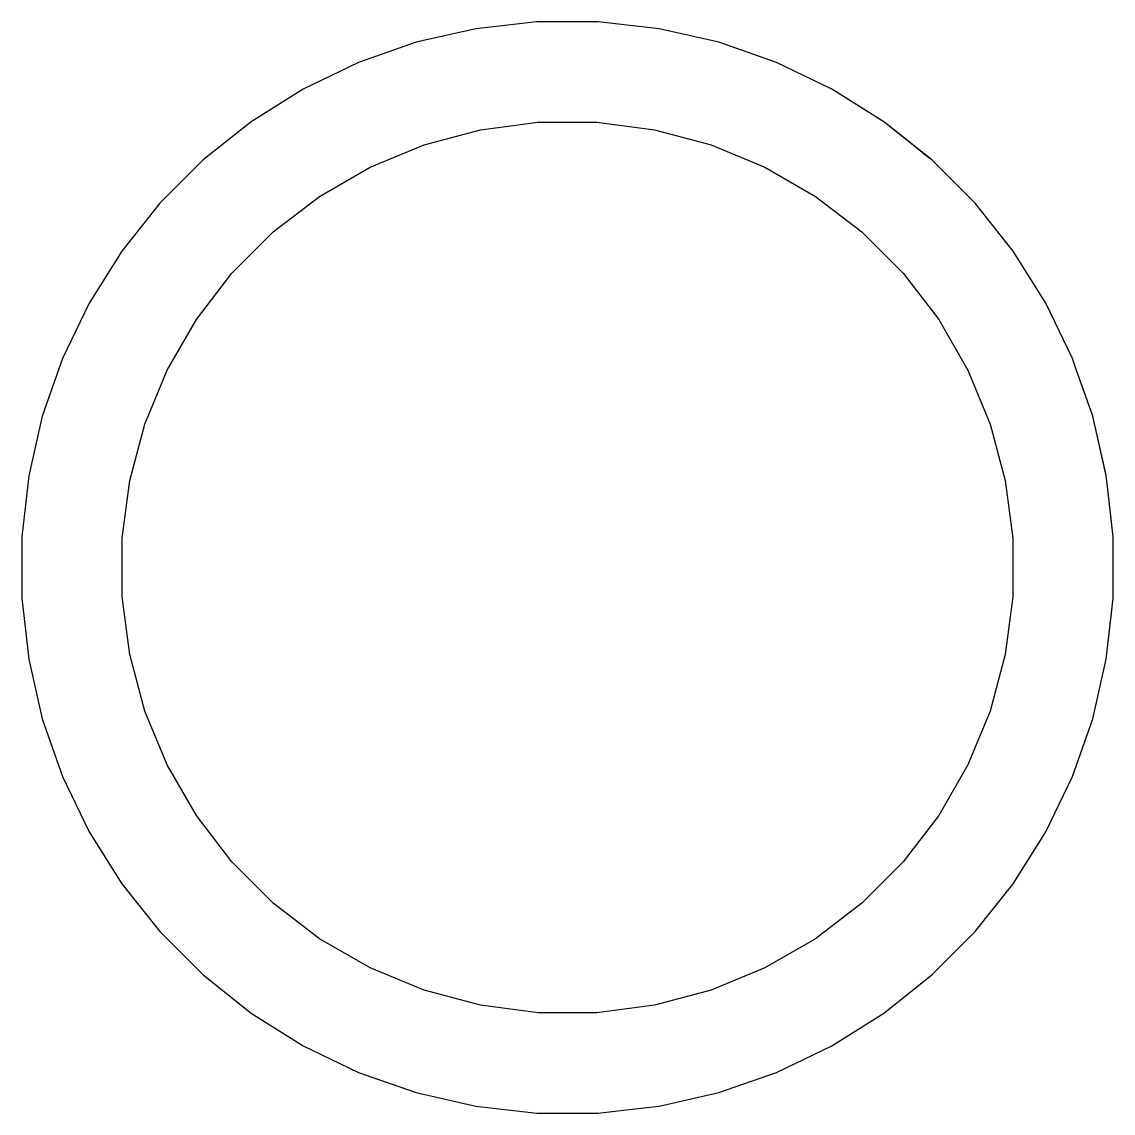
# Model space of a CAD drawing. Header units: inches. Extents: x 6.57 to 9.79, y -8.72 to -3.17.
# Drawn here: x 6.8508 to 7.0673, y -8.0409 to -7.8243 of the extents above; entities that cross this region are included whole.
import ezdxf

# ---------------------------------------------------------------- set-up
doc = ezdxf.new("R2010")
doc.units = ezdxf.units.IN
doc.header["$MEASUREMENT"] = 0
doc.layers.add('In2.Cu', color=33, linetype='CONTINUOUS', true_color=0xce7d2c)

msp = doc.modelspace()

# ---------------------------------------------------------------- linework, layer by layer
at = {"layer": 'In2.Cu', "linetype": 'CONTINUOUS'}
for p, q in [((6.95297, -7.82433), (6.94089, -7.82569)), ((6.95297, -7.82433), (6.94089, -7.82569)), ((6.95297, -7.82433), (6.94089, -7.82569)), ((6.95297, -7.82433), (6.94089, -7.82569)), ((6.96513, -7.82433), (6.95297, -7.82433)), ((6.95297, -7.82433), (6.95297, -7.82433)), ((6.96513, -7.82433), (6.95297, -7.82433)), ((6.95297, -7.82433), (6.95297, -7.82433)), ((6.96513, -7.82433), (6.95297, -7.82433)), ((6.95297, -7.82433), (6.95297, -7.82433)), ((6.96513, -7.82433), (6.95297, -7.82433)), ((6.95297, -7.82433), (6.95297, -7.82433)), ((6.97722, -7.82569), (6.96513, -7.82433)), ((6.96513, -7.82433), (6.96513, -7.82433)), ((6.97722, -7.82569), (6.96513, -7.82433)), ((6.96513, -7.82433), (6.96513, -7.82433)), ((6.97722, -7.82569), (6.96513, -7.82433)), ((6.96513, -7.82433), (6.96513, -7.82433)), ((6.97722, -7.82569), (6.96513, -7.82433)), ((6.96513, -7.82433), (6.96513, -7.82433)), ((6.94088, -7.82569), (6.92903, -7.82839)), ((6.94088, -7.82569), (6.92903, -7.82839)), ((6.94088, -7.82569), (6.92903, -7.82839)), ((6.94088, -7.82569), (6.92903, -7.82839)), ((6.94089, -7.82569), (6.94088, -7.82569)), ((6.94089, -7.82569), (6.94088, -7.82569)), ((6.94089, -7.82569), (6.94088, -7.82569)), ((6.94089, -7.82569), (6.94088, -7.82569)), ((6.98908, -7.82839), (6.97722, -7.82569)), ((6.97722, -7.82569), (6.97722, -7.82569)), ((6.98908, -7.82839), (6.97722, -7.82569)), ((6.97722, -7.82569), (6.97722, -7.82569)), ((6.98908, -7.82839), (6.97722, -7.82569)), ((6.97722, -7.82569), (6.97722, -7.82569)), ((6.98908, -7.82839), (6.97722, -7.82569)), ((6.97722, -7.82569), (6.97722, -7.82569)), ((6.92903, -7.82839), (6.91755, -7.83241)), ((6.92903, -7.82839), (6.91755, -7.83241)), ((6.92903, -7.82839), (6.91755, -7.83241)), ((6.92903, -7.82839), (6.91755, -7.83241)), ((6.92903, -7.82839), (6.92903, -7.82839)), ((6.92903, -7.82839), (6.92903, -7.82839)), ((6.92903, -7.82839), (6.92903, -7.82839)), ((6.92903, -7.82839), (6.92903, -7.82839)), ((7.00056, -7.83241), (6.98908, -7.82839)), ((6.98908, -7.82839), (6.98908, -7.82839)), ((7.00056, -7.83241), (6.98908, -7.82839)), ((6.98908, -7.82839), (6.98908, -7.82839)), ((7.00056, -7.83241), (6.98908, -7.82839)), ((6.98908, -7.82839), (6.98908, -7.82839)), ((7.00056, -7.83241), (6.98908, -7.82839)), ((6.98908, -7.82839), (6.98908, -7.82839)), ((6.91755, -7.83241), (6.90659, -7.83769)), ((6.91755, -7.83241), (6.90659, -7.83769)), ((6.91755, -7.83241), (6.90659, -7.83769)), ((6.91755, -7.83241), (6.90659, -7.83769)), ((6.91755, -7.83241), (6.91755, -7.83241)), ((6.91755, -7.83241), (6.91755, -7.83241)), ((6.91755, -7.83241), (6.91755, -7.83241)), ((6.91755, -7.83241), (6.91755, -7.83241)), ((7.01152, -7.83769), (7.00056, -7.83241)), ((7.00056, -7.83241), (7.00056, -7.83241)), ((7.01152, -7.83769), (7.00056, -7.83241)), ((7.00056, -7.83241), (7.00056, -7.83241)), ((7.01152, -7.83769), (7.00056, -7.83241)), ((7.00056, -7.83241), (7.00056, -7.83241)), ((7.01152, -7.83769), (7.00056, -7.83241)), ((7.00056, -7.83241), (7.00056, -7.83241)), ((6.90659, -7.83769), (6.89629, -7.84416)), ((6.90659, -7.83769), (6.89629, -7.84416)), ((6.90659, -7.83769), (6.89629, -7.84416)), ((6.90659, -7.83769), (6.89629, -7.84416)), ((7.02181, -7.84416), (7.01152, -7.83769)), ((7.01152, -7.83769), (7.01152, -7.83769)), ((7.02181, -7.84416), (7.01152, -7.83769)), ((7.01152, -7.83769), (7.01152, -7.83769)), ((7.01187, -7.83791), (7.01152, -7.83769)), ((7.01205, -7.83802), (7.01152, -7.83769)), ((7.02181, -7.84416), (7.01187, -7.83791)), ((7.02181, -7.84416), (7.01205, -7.83802)), ((6.89629, -7.84416), (6.88678, -7.85174)), ((6.89629, -7.84416), (6.88678, -7.85174)), ((6.89629, -7.84416), (6.88678, -7.85174)), ((6.89629, -7.84416), (6.88678, -7.85174)), ((6.94177, -7.84573), (6.95326, -7.84422)), ((6.94177, -7.84573), (6.95326, -7.84422)), ((6.94177, -7.84573), (6.95326, -7.84422)), ((6.94177, -7.84573), (6.95326, -7.84422)), ((6.95326, -7.84422), (6.96485, -7.84422)), ((6.95326, -7.84422), (6.96485, -7.84422)), ((6.95326, -7.84422), (6.96485, -7.84422)), ((6.95326, -7.84422), (6.96485, -7.84422)), ((6.96485, -7.84422), (6.97633, -7.84573)), ((6.96485, -7.84422), (6.97633, -7.84573)), ((6.96485, -7.84422), (6.97633, -7.84573)), ((6.96485, -7.84422), (6.97633, -7.84573)), ((7.03132, -7.85174), (7.02181, -7.84416)), ((7.02474, -7.84649), (7.02181, -7.84416)), ((7.03132, -7.85174), (7.02181, -7.84416)), ((7.0255, -7.8471), (7.02181, -7.84416)), ((6.93058, -7.84873), (6.94177, -7.84573)), ((6.93058, -7.84873), (6.94177, -7.84573)), ((6.93058, -7.84873), (6.94177, -7.84573)), ((6.93058, -7.84873), (6.94177, -7.84573)), ((6.97633, -7.84573), (6.98753, -7.84873)), ((6.97633, -7.84573), (6.98753, -7.84873)), ((6.97633, -7.84573), (6.98753, -7.84873)), ((6.97633, -7.84573), (6.98753, -7.84873)), ((7.03054, -7.85112), (7.02474, -7.84649)), ((7.0305, -7.85109), (7.0255, -7.8471)), ((6.91987, -7.85317), (6.93058, -7.84873)), ((6.91987, -7.85317), (6.93058, -7.84873)), ((6.91987, -7.85317), (6.93058, -7.84873)), ((6.91987, -7.85317), (6.93058, -7.84873)), ((6.98753, -7.84873), (6.99823, -7.85317)), ((6.98753, -7.84873), (6.99823, -7.85317)), ((6.98753, -7.84873), (6.99823, -7.85317)), ((6.98753, -7.84873), (6.99823, -7.85317)), ((6.88678, -7.85174), (6.87818, -7.86034)), ((6.88678, -7.85174), (6.87818, -7.86034)), ((6.88678, -7.85174), (6.87818, -7.86034)), ((6.88678, -7.85174), (6.87818, -7.86034)), ((7.03132, -7.85174), (7.0305, -7.85109)), ((7.03132, -7.85174), (7.03054, -7.85112)), ((7.03992, -7.86034), (7.03132, -7.85174)), ((7.03992, -7.86034), (7.03132, -7.85174)), ((7.03992, -7.86034), (7.03132, -7.85174)), ((7.03992, -7.86034), (7.03132, -7.85174)), ((6.90984, -7.85896), (6.91987, -7.85317)), ((6.90984, -7.85896), (6.91987, -7.85317)), ((6.90984, -7.85896), (6.91987, -7.85317)), ((6.90984, -7.85896), (6.91987, -7.85317)), ((6.99823, -7.85317), (7.00827, -7.85896)), ((6.99823, -7.85317), (7.00827, -7.85896)), ((6.99823, -7.85317), (7.00827, -7.85896)), ((6.99823, -7.85317), (7.00827, -7.85896)), ((6.90065, -7.86601), (6.90984, -7.85896)), ((6.90065, -7.86601), (6.90984, -7.85896)), ((6.90065, -7.86601), (6.90984, -7.85896)), ((6.90065, -7.86601), (6.90984, -7.85896)), ((7.00827, -7.85896), (7.01746, -7.86601)), ((7.00827, -7.85896), (7.01746, -7.86601)), ((7.00827, -7.85896), (7.01746, -7.86601)), ((7.00827, -7.85896), (7.01746, -7.86601)), ((6.87818, -7.86034), (6.8706, -7.86985)), ((6.87818, -7.86034), (6.8706, -7.86985)), ((6.87818, -7.86034), (6.8706, -7.86985)), ((6.87818, -7.86034), (6.8706, -7.86985)), ((7.04751, -7.86985), (7.03992, -7.86034)), ((7.04751, -7.86985), (7.03992, -7.86034)), ((7.04751, -7.86985), (7.03992, -7.86034)), ((7.04751, -7.86985), (7.03992, -7.86034)), ((6.89245, -7.87421), (6.90065, -7.86601)), ((6.89245, -7.87421), (6.90065, -7.86601)), ((6.89245, -7.87421), (6.90065, -7.86601)), ((6.89245, -7.87421), (6.90065, -7.86601)), ((7.01746, -7.86601), (7.02565, -7.87421)), ((7.01746, -7.86601), (7.02565, -7.87421)), ((7.01746, -7.86601), (7.02565, -7.87421)), ((7.01746, -7.86601), (7.02565, -7.87421)), ((6.8706, -7.86985), (6.86413, -7.88015)), ((6.8706, -7.86985), (6.86413, -7.88015)), ((6.8706, -7.86985), (6.86413, -7.88015)), ((6.8706, -7.86985), (6.86413, -7.88015)), ((7.05398, -7.88015), (7.04751, -7.86985)), ((7.05398, -7.88015), (7.04751, -7.86985)), ((7.05398, -7.88015), (7.04751, -7.86985)), ((7.05398, -7.88015), (7.04751, -7.86985)), ((6.8854, -7.8834), (6.89245, -7.87421)), ((6.8854, -7.8834), (6.89245, -7.87421)), ((6.8854, -7.8834), (6.89245, -7.87421)), ((6.8854, -7.8834), (6.89245, -7.87421)), ((7.02565, -7.87421), (7.03271, -7.8834)), ((7.02565, -7.87421), (7.03271, -7.8834)), ((7.02565, -7.87421), (7.03271, -7.8834)), ((7.02565, -7.87421), (7.03271, -7.8834)), ((6.86413, -7.88015), (6.85885, -7.89111)), ((6.86413, -7.88015), (6.85885, -7.89111)), ((6.86413, -7.88015), (6.85885, -7.89111)), ((6.86413, -7.88015), (6.85885, -7.89111)), ((7.05925, -7.89111), (7.05398, -7.88015)), ((7.05925, -7.89111), (7.05398, -7.88015)), ((7.05925, -7.89111), (7.05398, -7.88015)), ((7.05925, -7.89111), (7.05398, -7.88015)), ((6.8796, -7.89343), (6.8854, -7.8834)), ((6.8796, -7.89343), (6.8854, -7.8834)), ((6.8796, -7.89343), (6.8854, -7.8834)), ((6.8796, -7.89343), (6.8854, -7.8834)), ((7.03271, -7.8834), (7.0385, -7.89343)), ((7.03271, -7.8834), (7.0385, -7.89343)), ((7.03271, -7.8834), (7.0385, -7.89343)), ((7.03271, -7.8834), (7.0385, -7.89343)), ((6.85885, -7.89111), (6.85483, -7.90259)), ((6.85885, -7.89111), (6.85483, -7.90259)), ((6.85885, -7.89111), (6.85483, -7.90259)), ((6.85885, -7.89111), (6.85483, -7.90259)), ((6.85885, -7.89111), (6.85885, -7.89111)), ((6.85885, -7.89111), (6.85885, -7.89111)), ((6.85885, -7.89111), (6.85885, -7.89111)), ((6.85885, -7.89111), (6.85885, -7.89111)), ((7.06002, -7.8933), (7.05925, -7.89111)), ((7.06002, -7.8933), (7.05925, -7.89111)), ((7.06002, -7.8933), (7.05925, -7.89111)), ((7.06002, -7.8933), (7.05925, -7.89111)), ((6.87517, -7.90414), (6.8796, -7.89343)), ((6.87517, -7.90414), (6.8796, -7.89343)), ((6.87517, -7.90414), (6.8796, -7.89343)), ((6.87517, -7.90414), (6.8796, -7.89343)), ((7.0385, -7.89343), (7.04293, -7.90414)), ((7.0385, -7.89343), (7.04293, -7.90414)), ((7.0385, -7.89343), (7.04293, -7.90414)), ((7.0385, -7.89343), (7.04293, -7.90414)), ((7.06327, -7.90259), (7.06002, -7.8933)), ((7.06183, -7.89846), (7.06002, -7.8933)), ((7.06327, -7.90259), (7.06002, -7.8933)), ((7.06327, -7.90259), (7.06002, -7.8933)), ((7.06327, -7.90259), (7.06183, -7.89846)), ((6.85483, -7.90259), (6.85213, -7.91445)), ((6.85483, -7.90259), (6.85213, -7.91445)), ((6.85483, -7.90259), (6.85213, -7.91445)), ((6.85483, -7.90259), (6.85213, -7.91445)), ((6.85483, -7.90259), (6.85483, -7.90259)), ((6.85483, -7.90259), (6.85483, -7.90259)), ((6.85483, -7.90259), (6.85483, -7.90259)), ((6.85483, -7.90259), (6.85483, -7.90259)), ((7.06598, -7.91445), (7.06327, -7.90259)), ((7.06327, -7.90259), (7.06327, -7.90259)), ((7.06587, -7.91396), (7.06327, -7.90259)), ((7.06598, -7.91445), (7.06327, -7.90259)), ((7.06327, -7.90259), (7.06327, -7.90259)), ((7.06598, -7.91445), (7.06327, -7.90259)), ((7.06327, -7.90259), (7.06327, -7.90259)), ((6.87217, -7.91533), (6.87517, -7.90414)), ((6.87217, -7.91533), (6.87517, -7.90414)), ((6.87217, -7.91533), (6.87517, -7.90414)), ((6.87217, -7.91533), (6.87517, -7.90414)), ((7.04293, -7.90414), (7.04593, -7.91533)), ((7.04293, -7.90414), (7.04593, -7.91533)), ((7.04293, -7.90414), (7.04593, -7.91533)), ((7.04293, -7.90414), (7.04593, -7.91533)), ((6.85213, -7.91445), (6.85076, -7.92653)), ((6.85213, -7.91445), (6.85076, -7.92653)), ((6.85213, -7.91445), (6.85076, -7.92653)), ((6.85213, -7.91445), (6.85076, -7.92653)), ((6.85213, -7.91445), (6.85213, -7.91445)), ((6.85213, -7.91445), (6.85213, -7.91445)), ((6.85213, -7.91445), (6.85213, -7.91445)), ((6.85213, -7.91445), (6.85213, -7.91445)), ((6.87066, -7.92682), (6.87217, -7.91533)), ((6.87066, -7.92682), (6.87217, -7.91533)), ((6.87066, -7.92682), (6.87217, -7.91533)), ((6.87066, -7.92682), (6.87217, -7.91533)), ((7.04593, -7.91533), (7.04745, -7.92682)), ((7.04593, -7.91533), (7.04745, -7.92682)), ((7.04593, -7.91533), (7.04745, -7.92682)), ((7.04593, -7.91533), (7.04745, -7.92682)), ((7.06598, -7.91445), (7.06587, -7.91396)), ((7.06622, -7.91663), (7.06598, -7.91445)), ((7.06598, -7.91445), (7.06598, -7.91445)), ((7.06622, -7.91663), (7.06598, -7.91445)), ((7.06598, -7.91445), (7.06598, -7.91445)), ((7.06621, -7.91649), (7.06598, -7.91445)), ((7.06598, -7.91445), (7.06598, -7.91445)), ((7.06622, -7.91663), (7.06598, -7.91445)), ((7.06598, -7.91445), (7.06598, -7.91445)), ((7.06734, -7.92653), (7.06621, -7.91649)), ((7.06734, -7.92653), (7.06622, -7.91663)), ((7.06734, -7.92653), (7.06622, -7.91663)), ((7.06734, -7.92653), (7.06622, -7.91663)), ((6.85076, -7.92653), (6.85076, -7.93869)), ((6.85076, -7.92653), (6.85076, -7.93869)), ((6.85076, -7.92653), (6.85076, -7.93869)), ((6.85076, -7.92653), (6.85076, -7.93869)), ((7.06734, -7.93869), (7.06734, -7.92653)), ((7.06734, -7.93869), (7.06734, -7.92653)), ((7.06734, -7.93869), (7.06734, -7.92653)), ((7.06734, -7.93869), (7.06734, -7.92653)), ((6.87066, -7.93841), (6.87066, -7.92682)), ((6.87066, -7.93841), (6.87066, -7.92682)), ((6.87066, -7.93841), (6.87066, -7.92682)), ((6.87066, -7.93841), (6.87066, -7.92682)), ((7.04745, -7.92682), (7.04745, -7.93841)), ((7.04745, -7.92682), (7.04745, -7.93841)), ((7.04745, -7.92682), (7.04745, -7.93841)), ((7.04745, -7.92682), (7.04745, -7.93841)), ((6.85076, -7.93869), (6.85213, -7.95078)), ((6.85076, -7.93869), (6.85213, -7.95078)), ((6.85076, -7.93869), (6.85213, -7.95078)), ((6.85076, -7.93869), (6.85213, -7.95078)), ((6.87217, -7.94989), (6.87066, -7.93841)), ((6.87217, -7.94989), (6.87066, -7.93841)), ((6.87217, -7.94989), (6.87066, -7.93841)), ((6.87217, -7.94989), (6.87066, -7.93841)), ((7.04745, -7.93841), (7.04593, -7.94989)), ((7.04745, -7.93841), (7.04593, -7.94989)), ((7.04745, -7.93841), (7.04593, -7.94989)), ((7.04745, -7.93841), (7.04593, -7.94989)), ((7.06695, -7.94212), (7.06734, -7.93869)), ((7.067, -7.94167), (7.06734, -7.93869)), ((7.067, -7.94167), (7.06734, -7.93869)), ((7.06702, -7.94156), (7.06734, -7.93869)), ((7.06603, -7.95028), (7.06702, -7.94156)), ((7.06603, -7.95028), (7.067, -7.94167)), ((7.06603, -7.95028), (7.067, -7.94167)), ((7.06603, -7.95028), (7.06695, -7.94212)), ((6.87517, -7.96109), (6.87217, -7.94989)), ((6.87517, -7.96109), (6.87217, -7.94989)), ((6.87517, -7.96109), (6.87217, -7.94989)), ((6.87517, -7.96109), (6.87217, -7.94989)), ((7.04593, -7.94989), (7.04293, -7.96109)), ((7.04593, -7.94989), (7.04293, -7.96109)), ((7.04593, -7.94989), (7.04293, -7.96109)), ((7.04593, -7.94989), (7.04293, -7.96109)), ((7.06598, -7.95078), (7.06603, -7.95028)), ((7.06598, -7.95078), (7.06603, -7.95028)), ((7.06598, -7.95078), (7.06603, -7.95028)), ((7.06598, -7.95078), (7.06603, -7.95028)), ((6.85213, -7.95078), (6.85213, -7.95078)), ((6.85213, -7.95078), (6.85483, -7.96264)), ((6.85213, -7.95078), (6.85213, -7.95078)), ((6.85213, -7.95078), (6.85483, -7.96264)), ((6.85213, -7.95078), (6.85213, -7.95078)), ((6.85213, -7.95078), (6.85483, -7.96264)), ((6.85213, -7.95078), (6.85213, -7.95078)), ((6.85213, -7.95078), (6.85483, -7.96264)), ((7.06327, -7.96264), (7.06598, -7.95078)), ((7.06327, -7.96264), (7.06598, -7.95078)), ((7.06327, -7.96264), (7.06598, -7.95078)), ((7.06327, -7.96264), (7.06598, -7.95078)), ((6.8796, -7.97179), (6.87517, -7.96109)), ((6.8796, -7.97179), (6.87517, -7.96109)), ((6.8796, -7.97179), (6.87517, -7.96109)), ((6.8796, -7.97179), (6.87517, -7.96109)), ((7.04293, -7.96109), (7.0385, -7.97179)), ((7.04293, -7.96109), (7.0385, -7.97179)), ((7.04293, -7.96109), (7.0385, -7.97179)), ((7.04293, -7.96109), (7.0385, -7.97179)), ((6.85483, -7.96264), (6.85483, -7.96264)), ((6.85483, -7.96264), (6.85885, -7.97412)), ((6.85483, -7.96264), (6.85483, -7.96264)), ((6.85483, -7.96264), (6.85885, -7.97412)), ((6.85483, -7.96264), (6.85483, -7.96264)), ((6.85483, -7.96264), (6.85885, -7.97412)), ((6.85483, -7.96264), (6.85483, -7.96264)), ((6.85483, -7.96264), (6.85885, -7.97412)), ((7.05925, -7.97412), (7.06327, -7.96264)), ((7.05925, -7.97412), (7.06327, -7.96264)), ((7.05925, -7.97412), (7.06327, -7.96264)), ((7.05925, -7.97412), (7.06327, -7.96264)), ((6.8854, -7.98183), (6.8796, -7.97179)), ((6.8854, -7.98183), (6.8796, -7.97179)), ((6.8854, -7.98183), (6.8796, -7.97179)), ((6.8854, -7.98183), (6.8796, -7.97179)), ((7.0385, -7.97179), (7.03271, -7.98183)), ((7.0385, -7.97179), (7.03271, -7.98183)), ((7.0385, -7.97179), (7.03271, -7.98183)), ((7.0385, -7.97179), (7.03271, -7.98183)), ((6.85885, -7.97412), (6.85885, -7.97412)), ((6.85885, -7.97412), (6.86413, -7.98508)), ((6.85885, -7.97412), (6.85885, -7.97412)), ((6.85885, -7.97412), (6.86413, -7.98508)), ((6.85885, -7.97412), (6.85885, -7.97412)), ((6.85885, -7.97412), (6.86413, -7.98508)), ((6.85885, -7.97412), (6.85885, -7.97412)), ((6.85885, -7.97412), (6.86413, -7.98508)), ((7.05398, -7.98508), (7.05925, -7.97412)), ((7.05398, -7.98508), (7.05925, -7.97412)), ((7.05398, -7.98508), (7.05925, -7.97412)), ((7.05398, -7.98508), (7.05925, -7.97412)), ((6.89245, -7.99102), (6.8854, -7.98183)), ((6.89245, -7.99102), (6.8854, -7.98183)), ((6.89245, -7.99102), (6.8854, -7.98183)), ((6.89245, -7.99102), (6.8854, -7.98183)), ((7.03271, -7.98183), (7.02565, -7.99102)), ((7.03271, -7.98183), (7.02565, -7.99102)), ((7.03271, -7.98183), (7.02565, -7.99102)), ((7.03271, -7.98183), (7.02565, -7.99102)), ((6.86413, -7.98508), (6.86413, -7.98508)), ((6.86413, -7.98508), (6.8706, -7.99537)), ((6.86413, -7.98508), (6.86413, -7.98508)), ((6.86413, -7.98508), (6.8706, -7.99537)), ((6.86413, -7.98508), (6.86413, -7.98508)), ((6.86413, -7.98508), (6.8706, -7.99537)), ((6.86413, -7.98508), (6.86413, -7.98508)), ((6.86413, -7.98508), (6.8706, -7.99537)), ((7.04751, -7.99537), (7.05398, -7.98508)), ((7.04751, -7.99537), (7.05398, -7.98508)), ((7.04751, -7.99537), (7.05398, -7.98508)), ((7.04751, -7.99537), (7.05398, -7.98508)), ((6.90065, -7.99921), (6.89245, -7.99102)), ((6.90065, -7.99921), (6.89245, -7.99102)), ((6.90065, -7.99921), (6.89245, -7.99102)), ((6.90065, -7.99921), (6.89245, -7.99102)), ((7.02565, -7.99102), (7.01746, -7.99921)), ((7.02565, -7.99102), (7.01746, -7.99921)), ((7.02565, -7.99102), (7.01746, -7.99921)), ((7.02565, -7.99102), (7.01746, -7.99921)), ((6.8706, -7.99537), (6.87818, -8.00488)), ((6.8706, -7.99537), (6.87818, -8.00488)), ((6.8706, -7.99537), (6.87818, -8.00488)), ((6.8706, -7.99537), (6.87818, -8.00488)), ((7.03992, -8.00488), (7.04751, -7.99537)), ((7.03992, -8.00488), (7.04751, -7.99537)), ((7.03992, -8.00488), (7.04751, -7.99537)), ((7.03992, -8.00488), (7.04751, -7.99537)), ((6.90984, -8.00627), (6.90065, -7.99921)), ((6.90984, -8.00627), (6.90065, -7.99921)), ((6.90984, -8.00627), (6.90065, -7.99921)), ((6.90984, -8.00627), (6.90065, -7.99921)), ((7.01746, -7.99921), (7.00827, -8.00627)), ((7.01746, -7.99921), (7.00827, -8.00627)), ((7.01746, -7.99921), (7.00827, -8.00627)), ((7.01746, -7.99921), (7.00827, -8.00627)), ((6.87818, -8.00488), (6.88678, -8.01348)), ((6.87818, -8.00488), (6.88678, -8.01348)), ((6.87818, -8.00488), (6.88678, -8.01348)), ((6.87818, -8.00488), (6.88678, -8.01348)), ((6.91987, -8.01206), (6.90984, -8.00627)), ((6.91987, -8.01206), (6.90984, -8.00627)), ((6.91987, -8.01206), (6.90984, -8.00627)), ((6.91987, -8.01206), (6.90984, -8.00627)), ((7.00827, -8.00627), (6.99823, -8.01206)), ((7.00827, -8.00627), (6.99823, -8.01206)), ((7.00827, -8.00627), (6.99823, -8.01206)), ((7.00827, -8.00627), (6.99823, -8.01206)), ((7.03132, -8.01348), (7.03992, -8.00488)), ((7.03132, -8.01348), (7.03992, -8.00488)), ((7.03132, -8.01348), (7.03992, -8.00488)), ((7.03132, -8.01348), (7.03992, -8.00488)), ((6.93058, -8.01649), (6.91987, -8.01206)), ((6.93058, -8.01649), (6.91987, -8.01206)), ((6.93058, -8.01649), (6.91987, -8.01206)), ((6.93058, -8.01649), (6.91987, -8.01206)), ((6.99823, -8.01206), (6.98753, -8.01649)), ((6.99823, -8.01206), (6.98753, -8.01649)), ((6.99823, -8.01206), (6.98753, -8.01649)), ((6.99823, -8.01206), (6.98753, -8.01649)), ((6.88678, -8.01348), (6.89629, -8.02107)), ((6.88678, -8.01348), (6.89629, -8.02107)), ((6.88678, -8.01348), (6.89629, -8.02107)), ((6.88678, -8.01348), (6.89629, -8.02107)), ((7.02181, -8.02107), (7.03132, -8.01348)), ((7.02181, -8.02107), (7.03132, -8.01348)), ((7.02181, -8.02107), (7.03132, -8.01348)), ((7.02181, -8.02107), (7.03132, -8.01348)), ((6.94177, -8.01949), (6.93058, -8.01649)), ((6.94177, -8.01949), (6.93058, -8.01649)), ((6.94177, -8.01949), (6.93058, -8.01649)), ((6.94177, -8.01949), (6.93058, -8.01649)), ((6.98753, -8.01649), (6.97633, -8.01949)), ((6.98753, -8.01649), (6.97633, -8.01949)), ((6.98753, -8.01649), (6.97633, -8.01949)), ((6.98753, -8.01649), (6.97633, -8.01949)), ((6.95326, -8.02101), (6.94177, -8.01949)), ((6.95326, -8.02101), (6.94177, -8.01949)), ((6.95326, -8.02101), (6.94177, -8.01949)), ((6.95326, -8.02101), (6.94177, -8.01949)), ((6.97633, -8.01949), (6.96485, -8.02101)), ((6.97633, -8.01949), (6.96485, -8.02101)), ((6.97633, -8.01949), (6.96485, -8.02101)), ((6.97633, -8.01949), (6.96485, -8.02101)), ((6.89629, -8.02107), (6.90659, -8.02754)), ((6.89629, -8.02107), (6.90659, -8.02754)), ((6.89629, -8.02107), (6.90659, -8.02754)), ((6.89629, -8.02107), (6.90659, -8.02754)), ((6.96485, -8.02101), (6.95326, -8.02101)), ((6.96485, -8.02101), (6.95326, -8.02101)), ((6.96485, -8.02101), (6.95326, -8.02101)), ((6.96485, -8.02101), (6.95326, -8.02101)), ((7.01152, -8.02754), (7.02181, -8.02107)), ((7.01152, -8.02754), (7.02181, -8.02107)), ((7.01152, -8.02754), (7.02181, -8.02107)), ((7.01152, -8.02754), (7.02181, -8.02107)), ((6.90659, -8.02754), (6.91755, -8.03281)), ((6.90659, -8.02754), (6.91755, -8.03281)), ((6.90659, -8.02754), (6.91755, -8.03281)), ((6.90659, -8.02754), (6.91755, -8.03281)), ((7.00056, -8.03281), (7.01152, -8.02754)), ((7.00056, -8.03281), (7.01152, -8.02754)), ((7.00056, -8.03281), (7.01152, -8.02754)), ((7.00056, -8.03281), (7.01152, -8.02754)), ((6.91755, -8.03281), (6.91755, -8.03281)), ((6.91755, -8.03281), (6.92903, -8.03683)), ((6.91755, -8.03281), (6.91755, -8.03281)), ((6.91755, -8.03281), (6.92903, -8.03683)), ((6.91755, -8.03281), (6.91755, -8.03281)), ((6.91755, -8.03281), (6.92903, -8.03683)), ((6.91755, -8.03281), (6.92137, -8.03415)), ((6.92137, -8.03415), (6.92903, -8.03683)), ((6.98908, -8.03683), (7.00056, -8.03281)), ((6.98908, -8.03683), (7.00056, -8.03281)), ((6.98908, -8.03683), (7.00056, -8.03281)), ((6.98908, -8.03683), (7.00056, -8.03281)), ((6.92903, -8.03683), (6.92903, -8.03683)), ((6.92903, -8.03683), (6.94088, -8.03954)), ((6.92903, -8.03683), (6.92903, -8.03683)), ((6.92903, -8.03683), (6.94088, -8.03954)), ((6.92903, -8.03683), (6.92903, -8.03683)), ((6.92903, -8.03683), (6.94088, -8.03954)), ((6.92903, -8.03683), (6.92903, -8.03683)), ((6.92903, -8.03683), (6.94088, -8.03954)), ((6.97722, -8.03954), (6.98908, -8.03683)), ((6.97722, -8.03954), (6.98908, -8.03683)), ((6.97722, -8.03954), (6.98908, -8.03683)), ((6.97722, -8.03954), (6.98908, -8.03683)), ((6.94088, -8.03954), (6.94088, -8.03954)), ((6.94088, -8.03954), (6.94089, -8.03954)), ((6.94088, -8.03954), (6.94088, -8.03954)), ((6.94088, -8.03954), (6.94089, -8.03954)), ((6.94088, -8.03954), (6.94088, -8.03954)), ((6.94088, -8.03954), (6.94089, -8.03954)), ((6.94088, -8.03954), (6.94088, -8.03954)), ((6.94088, -8.03954), (6.94089, -8.03954)), ((6.94089, -8.03954), (6.94894, -8.04045)), ((6.94089, -8.03954), (6.94894, -8.04045)), ((6.94089, -8.03954), (6.94894, -8.04045)), ((6.94089, -8.03954), (6.94894, -8.04045)), ((6.94894, -8.04045), (6.95297, -8.0409)), ((6.94894, -8.04045), (6.95297, -8.0409)), ((6.94894, -8.04045), (6.95297, -8.0409)), ((6.94894, -8.04045), (6.95297, -8.0409)), ((6.95297, -8.0409), (6.95297, -8.0409)), ((6.95297, -8.0409), (6.95297, -8.0409)), ((6.95297, -8.0409), (6.96513, -8.0409)), ((6.95297, -8.0409), (6.95297, -8.0409)), ((6.95297, -8.0409), (6.95297, -8.0409)), ((6.95297, -8.0409), (6.96513, -8.0409)), ((6.95297, -8.0409), (6.95297, -8.0409)), ((6.95297, -8.0409), (6.95297, -8.0409)), ((6.95297, -8.0409), (6.96513, -8.0409)), ((6.95297, -8.0409), (6.95297, -8.0409)), ((6.95297, -8.0409), (6.95297, -8.0409)), ((6.95297, -8.0409), (6.96513, -8.0409)), ((6.96513, -8.0409), (6.97131, -8.0402)), ((6.96513, -8.0409), (6.97131, -8.0402)), ((6.96513, -8.0409), (6.97131, -8.0402)), ((6.96513, -8.0409), (6.97131, -8.0402)), ((6.96513, -8.0409), (6.96513, -8.0409)), ((6.96513, -8.0409), (6.96513, -8.0409)), ((6.96513, -8.0409), (6.96513, -8.0409)), ((6.96513, -8.0409), (6.96513, -8.0409)), ((6.97131, -8.0402), (6.97722, -8.03954)), ((6.97131, -8.0402), (6.97722, -8.03954)), ((6.97131, -8.0402), (6.97722, -8.03954)), ((6.97131, -8.0402), (6.97722, -8.03954)), ((6.97722, -8.03954), (6.97722, -8.03954)), ((6.97722, -8.03954), (6.97722, -8.03954)), ((6.97722, -8.03954), (6.97722, -8.03954)), ((6.97722, -8.03954), (6.97722, -8.03954)), ((6.97722, -8.03954), (6.97722, -8.03954)), ((6.97722, -8.03954), (6.97722, -8.03954)), ((6.97722, -8.03954), (6.97722, -8.03954)), ((6.97722, -8.03954), (6.97722, -8.03954))]:
    msp.add_line(p, q, dxfattribs=at)

doc.saveas('drawing.dxf')
